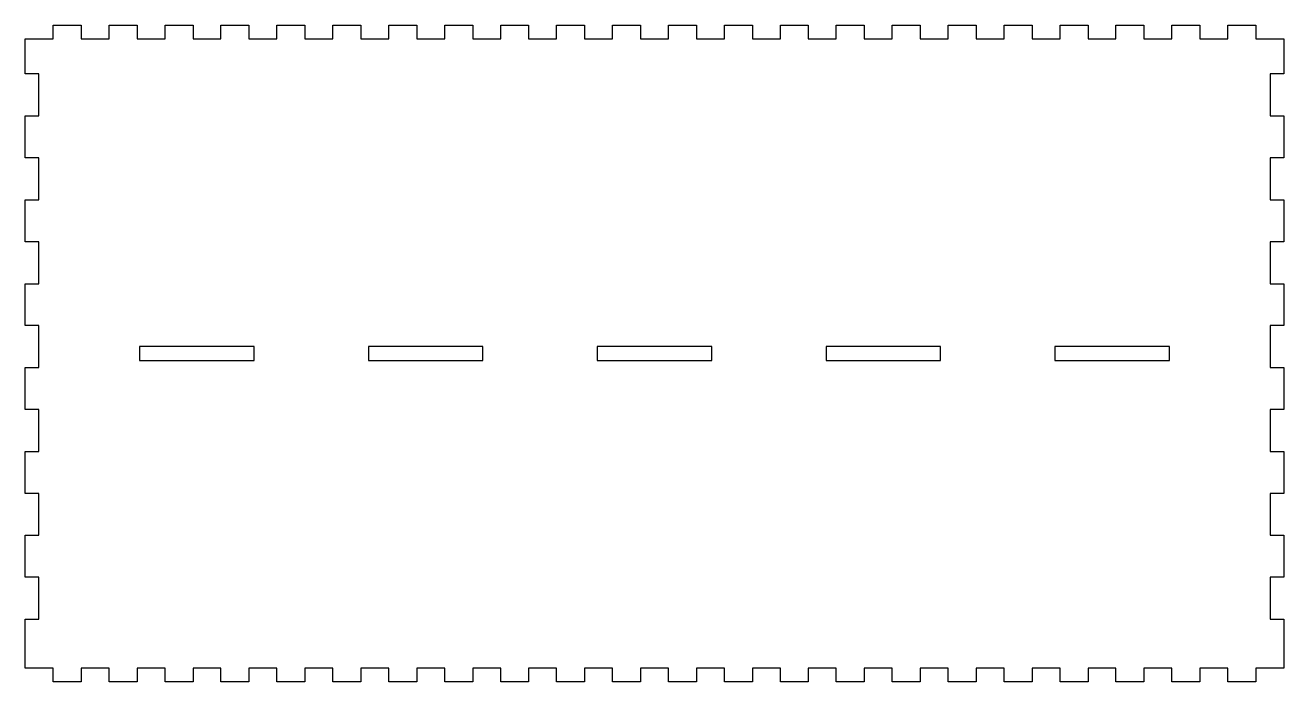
# Model space of a CAD drawing. Header units: millimetres. Extents: x -292 to 0, y 0 to 152.
import ezdxf

# ---------------------------------------------------------------- set-up
doc = ezdxf.new("R2010")
doc.units = ezdxf.units.MM
doc.layers.get('0').update_dxf_attribs({"linetype": 'CONTINUOUS'})

msp = doc.modelspace()

# ---------------------------------------------------------------- linework, layer by layer
for points in [[(-6.49, 149.2), (0, 149.2), (0, 141.07), (-3.2, 141.07), (-3.2, 131.33), (0, 131.33), (0, 121.6), (-3.2, 121.6), (-3.2, 111.87), (0, 111.87), (0, 102.13), (-3.2, 102.13), (-3.2, 92.4), (0, 92.4), (0, 82.67), (-3.2, 82.67), (-3.2, 72.93), (0, 72.93), (0, 63.2), (-3.2, 63.2), (-3.2, 53.47), (0, 53.47), (0, 43.73), (-3.2, 43.73), (-3.2, 34), (0, 34), (0, 24.27), (-3.2, 24.27), (-3.2, 14.53), (0, 14.53), (0, 3.2), (-6.49, 3.2), (-6.49, 0), (-12.98, 0), (-12.98, 3.2), (-19.47, 3.2), (-19.47, 0), (-25.96, 0), (-25.96, 3.2), (-32.46, 3.2), (-32.46, 0), (-38.95, 0), (-38.95, 3.2), (-45.44, 3.2), (-45.44, 0), (-51.93, 0), (-51.93, 3.2), (-58.42, 3.2), (-58.42, 0), (-64.91, 0), (-64.91, 3.2), (-71.4, 3.2), (-71.4, 0), (-77.89, 0), (-77.89, 3.2), (-84.38, 3.2), (-84.38, 0), (-90.88, 0), (-90.88, 3.2), (-97.37, 3.2), (-97.37, 0), (-103.86, 0), (-103.86, 3.2), (-110.35, 3.2), (-110.35, 0), (-116.84, 0), (-116.84, 3.2), (-123.33, 3.2), (-123.33, 0), (-129.82, 0), (-129.82, 3.2), (-136.31, 3.2), (-136.31, 0), (-142.8, 0), (-142.8, 3.2), (-149.3, 3.2), (-149.3, 0), (-155.79, 0), (-155.79, 3.2), (-162.28, 3.2), (-162.28, 0), (-168.77, 0), (-168.77, 3.2), (-175.26, 3.2), (-175.26, 0), (-181.75, 0), (-181.75, 3.2), (-188.24, 3.2), (-188.24, 0), (-194.73, 0), (-194.73, 3.2), (-201.22, 3.2), (-201.22, 0), (-207.72, 0), (-207.72, 3.2), (-214.21, 3.2), (-214.21, 0), (-220.7, 0), (-220.7, 3.2), (-227.19, 3.2), (-227.19, 0), (-233.68, 0), (-233.68, 3.2), (-240.17, 3.2), (-240.17, 0), (-246.66, 0), (-246.66, 3.2), (-253.15, 3.2), (-253.15, 0), (-259.64, 0), (-259.64, 3.2), (-266.14, 3.2), (-266.14, 0), (-272.63, 0), (-272.63, 3.2), (-279.12, 3.2), (-279.12, 0), (-285.61, 0), (-285.61, 3.2), (-292.1, 3.2), (-292.1, 14.53), (-288.9, 14.53), (-288.9, 24.27), (-292.1, 24.27), (-292.1, 34), (-288.9, 34), (-288.9, 43.73), (-292.1, 43.73), (-292.1, 53.47), (-288.9, 53.47), (-288.9, 63.2), (-292.1, 63.2), (-292.1, 72.93), (-288.9, 72.93), (-288.9, 82.67), (-292.1, 82.67), (-292.1, 92.4), (-288.9, 92.4), (-288.9, 102.13), (-292.1, 102.13), (-292.1, 111.87), (-288.9, 111.87), (-288.9, 121.6), (-292.1, 121.6), (-292.1, 131.33), (-288.9, 131.33), (-288.9, 141.07), (-292.1, 141.07), (-292.1, 149.2), (-285.61, 149.2), (-285.61, 152.4), (-279.12, 152.4), (-279.12, 149.2), (-272.63, 149.2), (-272.63, 152.4), (-266.14, 152.4), (-266.14, 149.2), (-259.64, 149.2), (-259.64, 152.4), (-253.15, 152.4), (-253.15, 149.2), (-246.66, 149.2), (-246.66, 152.4), (-240.17, 152.4), (-240.17, 149.2), (-233.68, 149.2), (-233.68, 152.4), (-227.19, 152.4), (-227.19, 149.2), (-220.7, 149.2), (-220.7, 152.4), (-214.21, 152.4), (-214.21, 149.2), (-207.72, 149.2), (-207.72, 152.4), (-201.22, 152.4), (-201.22, 149.2), (-194.73, 149.2), (-194.73, 152.4), (-188.24, 152.4), (-188.24, 149.2), (-181.75, 149.2), (-181.75, 152.4), (-175.26, 152.4), (-175.26, 149.2), (-168.77, 149.2), (-168.77, 152.4), (-162.28, 152.4), (-162.28, 149.2), (-155.79, 149.2), (-155.79, 152.4), (-149.3, 152.4), (-149.3, 149.2), (-142.8, 149.2), (-142.8, 152.4), (-136.31, 152.4), (-136.31, 149.2), (-129.82, 149.2), (-129.82, 152.4), (-123.33, 152.4), (-123.33, 149.2), (-116.84, 149.2), (-116.84, 152.4), (-110.35, 152.4), (-110.35, 149.2), (-103.86, 149.2), (-103.86, 152.4), (-97.37, 152.4), (-97.37, 149.2), (-90.88, 149.2), (-90.88, 152.4), (-84.38, 152.4), (-84.38, 149.2), (-77.89, 149.2), (-77.89, 152.4), (-71.4, 152.4), (-71.4, 149.2), (-64.91, 149.2), (-64.91, 152.4), (-58.42, 152.4), (-58.42, 149.2), (-51.93, 149.2), (-51.93, 152.4), (-45.44, 152.4), (-45.44, 149.2), (-38.95, 149.2), (-38.95, 152.4), (-32.46, 152.4), (-32.46, 149.2), (-25.96, 149.2), (-25.96, 152.4), (-19.47, 152.4), (-19.47, 149.2), (-12.98, 149.2), (-12.98, 152.4), (-6.49, 152.4)], [(-238.99, 74.6), (-238.99, 77.8), (-265.55, 77.8), (-265.55, 74.6)], [(-185.88, 74.6), (-185.88, 77.8), (-212.44, 77.8), (-212.44, 74.6)], [(-132.77, 74.6), (-132.77, 77.8), (-159.33, 77.8), (-159.33, 74.6)], [(-79.66, 74.6), (-79.66, 77.8), (-106.22, 77.8), (-106.22, 74.6)], [(-26.55, 74.6), (-26.55, 77.8), (-53.11, 77.8), (-53.11, 74.6)]]:
    msp.add_lwpolyline(points, close=True)

doc.saveas('drawing.dxf')
